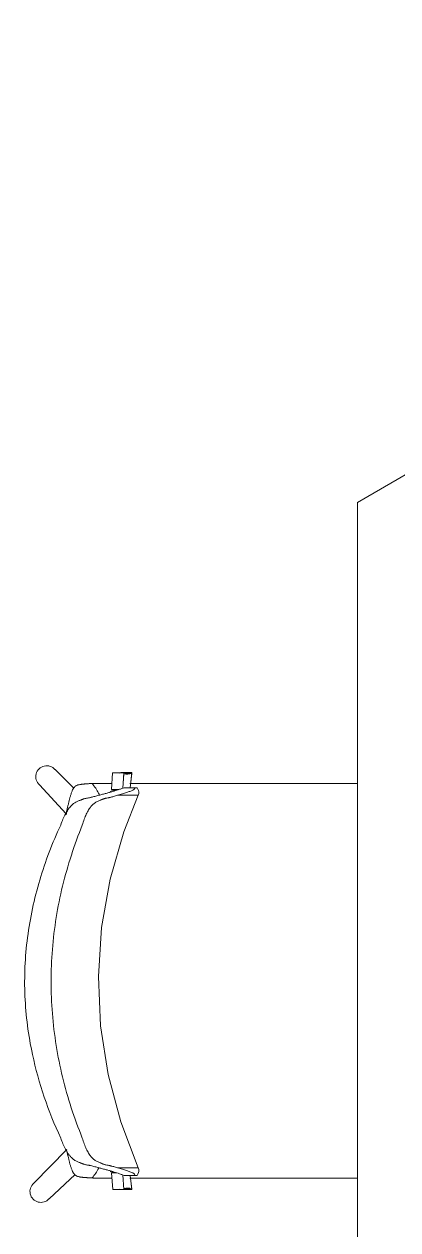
# Model space of a CAD drawing. Header units: millimetres. Extents: x 79795 to 317870, y -36033 to 97293.
# Drawn here: x 210144 to 210593, y 20794 to 22244 of the extents above; entities that cross this region are included whole.
import ezdxf

# ---------------------------------------------------------------- set-up
doc = ezdxf.new("R2010")
doc.units = ezdxf.units.MM
doc.header["$MEASUREMENT"] = 0
doc.layers.add('I-FURN', color=8, linetype='CONTINUOUS', lineweight=9)

msp = doc.modelspace()

# ---------------------------------------------------------------- linework, layer by layer
at = {"layer": 'I-FURN'}
for p, q in [((211540.4, 22243.6), (210544.5, 21668.6)), ((210544.5, 21668.6), (210544.6, 20518.6)), ((210203.9, 21325.2), (210181.1, 21347.3)), ((210249, 21323.4), (210250.3, 21343.3)), ((210250.3, 21343.3), (210263.7, 21343.3)), ((210273.4, 21343.7), (210260.1, 21343.7)), ((210263.7, 21343.3), (210262.4, 21325)), ((210263.7, 21342.4), (210262.5, 21325)), ((210271.2, 21325.5), (210273.4, 21343.7)), ((210271.4, 21325.5), (210273.4, 21342.7)), ((210162.4, 21329.1), (210194.6, 21294)), ((210277.6, 21325.5), (210264, 21325.5)), ((210279.7, 21325.5), (210280.7, 21324)), ((210280.7, 21324), (210281.5, 21322.2)), ((210257.8, 21323.4), (210249, 21323.4)), ((210254.9, 21322.5), (210249, 21322.5)), ((210263.7, 21272.5), (210281.2, 21316.4)), ((210281.8, 21318.5), (210281.2, 21316.4)), ((210281.5, 21322.2), (210281.8, 21320.8)), ((210281.8, 21320.8), (210281.8, 21318.5)), ((210247.3, 21215.7), (210263.7, 21272.5)), ((210237.1, 21157.4), (210247.3, 21215.7)), ((210233.3, 21098.4), (210237.1, 21157.4)), ((210235.8, 21039.4), (210233.3, 21098.4)), ((210244.8, 20980.9), (210235.8, 21039.4)), ((210260, 20923.8), (210244.8, 20980.9)), ((210281.2, 20868.6), (210260, 20923.8)), ((210195.1, 20890.8), (210155.7, 20850.1)), ((210173.9, 20831.4), (210205.4, 20860.4)), ((210249, 20863.5), (210252, 20863.5)), ((210250.4, 20842.7), (210249, 20862.6)), ((210249, 20862.6), (210254.9, 20862.6)), ((210262.5, 20860), (210263.7, 20842.7)), ((210279.7, 20859.5), (210280.7, 20861.1)), ((210280.7, 20861.1), (210281.5, 20862.8)), ((210281.8, 20866.6), (210281.2, 20868.6)), ((210281.5, 20862.8), (210281.8, 20864.3)), ((210281.8, 20864.3), (210281.8, 20866.6)), ((210277.6, 20859.5), (210264, 20859.5)), ((210273.4, 20842.4), (210271.4, 20859.5)), ((210273.4, 20843.3), (210271.4, 20859.5)), ((210263.7, 20842.7), (210250.4, 20842.7)), ((210260.1, 20842.4), (210273.4, 20842.4))]:
    msp.add_line(p, q, dxfattribs=at)
for centre, start, end in [((210171.1, 21338.8), 40.3941, 228.0104), ((210164.1, 20840.1), 130.4176, 318.0338)]:
    msp.add_arc(centre, 13.1, start, end, dxfattribs=at)
for centre, start_param, end_param in [((210254.7, 21360.1), 3.380441, 3.464082), ((210268, 21360.1), 2.884586, 3.464082), ((210268, 21359.2), 2.884586, 3.464082), ((210254.7, 20825.9), 5.960696, 6.044337), ((210268, 20826.8), 5.960696, 6.540192), ((210268, 20825.9), 5.960696, 6.540192)]:
    msp.add_ellipse(centre, major_axis=(0, 17.4), ratio=0.978487, start_param=start_param, end_param=end_param, dxfattribs=at)
for points, knots in [([(210195, 21296.6), (210195.5, 21298.9), (210196.4, 21302.7), (210197.4, 21307.1), (210198, 21309.6), (210198.4, 21311.4), (210198.9, 21313.1), (210199.3, 21314.6), (210199.8, 21316.2), (210200.3, 21317.9), (210200.9, 21319.7), (210201.5, 21321.4), (210202.1, 21322.7), (210202.6, 21323.7), (210203, 21324.4), (210203.4, 21325.1), (210204.1, 21326), (210205, 21326.9), (210206.2, 21327.8), (210207.4, 21328.4), (210208.6, 21328.9), (210210, 21329.2), (210211.2, 21329.4), (210212.1, 21329.6), (210212.6, 21329.6), (210213, 21329.7), (210213.4, 21329.7), (210213.9, 21329.8), (210214.8, 21329.9), (210216, 21330), (210217.2, 21330.1), (210218.2, 21330.2), (210219, 21330.2), (210219.8, 21330.3), (210220.9, 21330.3), (210222.9, 21330.5), (210224.5, 21330.5), (210225.6, 21330.6)], [0, 0, 0, 0, 0.125, 0.1875, 0.21875, 0.25, 0.28125, 0.3125, 0.34375, 0.375, 0.40625, 0.4375, 0.46875, 0.484375, 0.5, 0.515625, 0.53125, 0.5625, 0.59375, 0.625, 0.65625, 0.6875, 0.71875, 0.734375, 0.742188, 0.75, 0.757812, 0.765625, 0.78125, 0.8125, 0.84375, 0.859375, 0.875, 0.890625, 0.90625, 0.9375, 1, 1, 1, 1]), ([(210234.6, 21316.6), (210234.2, 21317.4), (210232.9, 21320.2), (210230.1, 21324.9), (210227.2, 21328.7), (210225.6, 21330.6)], [0.93303317, 0.93303317, 0.93303317, 0.93303317, 0.94444444, 0.97222222, 1, 1, 1, 1]), ([(210271.1, 21330.8), (210271.6, 21330.8), (210277.1, 21330.8), (210287.9, 21330.8), (210303.3, 21330.8), (210318.4, 21330.8), (210330.9, 21330.8), (210341, 21330.8), (210348.6, 21330.8), (210356.3, 21330.8), (210366.4, 21330.8), (210378.9, 21330.8), (210391.3, 21330.8), (210401.3, 21330.8), (210408.9, 21330.8), (210416.4, 21330.8), (210426.4, 21330.8), (210438.7, 21330.8), (210451.1, 21330.8), (210461.1, 21330.8), (210468.8, 21330.8), (210476.4, 21330.8), (210486.5, 21330.8), (210499.1, 21330.8), (210514.2, 21330.8), (210529.5, 21330.8), (210539.7, 21330.8), (210544.8, 21330.8), (210544.9, 21330.8)], [-0.896036, -0.896036, -0.896036, -0.896036, -0.8928571, -0.8571429, -0.8214286, -0.7857143, -0.75, -0.7321429, -0.7142857, -0.6964286, -0.6785714, -0.6428571, -0.6071429, -0.5892857, -0.5714286, -0.5535714, -0.5357143, -0.5, -0.4642857, -0.4464286, -0.4285714, -0.4107143, -0.3928571, -0.3571429, -0.3214286, -0.2857143, -0.25, -0.2496035, -0.2496035, -0.2496035, -0.2496035]), ([(210278, 21325.5), (210278.3, 21325.5), (210279.1, 21325.5), (210279.7, 21325.5), (210279.6, 21325.5), (210279, 21325.5), (210278.1, 21325.5), (210277.6, 21325.5)], [0.4162183, 0.4162183, 0.4162183, 0.4162183, 0.5, 0.625, 0.75, 0.875, 1, 1, 1, 1]), ([(210187.9, 21280.7), (210188.7, 21283.2), (210190.6, 21287.9), (210193.1, 21293), (210195.1, 21296.6), (210196.7, 21299.1), (210198, 21301), (210199, 21302.2), (210199.5, 21302.8), (210200, 21303.3), (210200.4, 21303.8), (210200.9, 21304.4), (210201.9, 21305.3), (210203.3, 21306.5), (210205.1, 21307.6), (210206.8, 21308.5), (210208.5, 21309.3), (210210.1, 21310), (210211.5, 21310.5), (210212.4, 21310.8), (210212.9, 21311.1), (210213.3, 21311.2), (210213.6, 21311.4), (210214.1, 21311.6), (210215, 21311.9), (210216.1, 21312.3), (210217.5, 21312.6), (210219.2, 21313), (210220.9, 21313.2), (210222.6, 21313.5), (210223.9, 21313.8), (210225.2, 21314.2), (210226.9, 21314.6), (210229.8, 21315.4), (210233.9, 21316.5), (210238.4, 21317.6), (210242.6, 21318.8), (210246.7, 21319.9), (210250.4, 21321), (210253.9, 21322.1), (210255.9, 21322.8), (210256.8, 21323.1)], [0, 0, 0, 0, 0.035714, 0.071429, 0.089286, 0.107143, 0.125, 0.133929, 0.138393, 0.142857, 0.147321, 0.151786, 0.160714, 0.178571, 0.196429, 0.214286, 0.232143, 0.25, 0.267857, 0.276786, 0.28125, 0.285714, 0.290179, 0.294643, 0.303571, 0.321429, 0.339286, 0.357143, 0.392857, 0.410714, 0.428571, 0.446429, 0.464286, 0.5, 0.571429, 0.642857, 0.714286, 0.785714, 0.857143, 0.928571, 1, 1, 1, 1]), ([(210256.3, 21316.4), (210254.7, 21316), (210252.4, 21315.3), (210249.6, 21314.5), (210248, 21314.1), (210246.8, 21313.8), (210245.6, 21313.5), (210244.1, 21313.2), (210242.7, 21313), (210241.2, 21312.7), (210240, 21312.4), (210239, 21312), (210238.2, 21311.7), (210237.8, 21311.5), (210237.4, 21311.4), (210237.1, 21311.2), (210236.6, 21311), (210235.7, 21310.6), (210234.4, 21310.1), (210232.8, 21309.3), (210231.1, 21308.5), (210229.4, 21307.5), (210227.7, 21306.4), (210226.3, 21305.2), (210225.4, 21304.2), (210224.8, 21303.6), (210224.4, 21303.1), (210224.1, 21302.7), (210223.6, 21302), (210222.7, 21300.8), (210221.5, 21298.9), (210220.1, 21296.4), (210218.2, 21292.9), (210216.1, 21287.8), (210214.6, 21283.2), (210213.9, 21280.7)], [0, 0, 0, 0, 0.125, 0.1875, 0.21875, 0.25, 0.28125, 0.3125, 0.375, 0.40625, 0.4375, 0.46875, 0.484375, 0.492188, 0.5, 0.507812, 0.515625, 0.53125, 0.5625, 0.59375, 0.625, 0.65625, 0.6875, 0.71875, 0.734375, 0.742188, 0.75, 0.757812, 0.765625, 0.78125, 0.8125, 0.84375, 0.875, 0.9375, 1, 1, 1, 1]), ([(210256.3, 21316.4), (210259.3, 21316.4), (210264.7, 21316.4), (210271, 21316.4), (210275.8, 21316.4), (210278.4, 21316.4), (210279.9, 21316.4), (210280.4, 21316.4), (210280.6, 21316.4)], [0, 0, 0, 0, 0.1111111, 0.2222222, 0.3333333, 0.4444444, 0.5, 0.5555556, 0.5555556, 0.5555556, 0.5555556]), ([(210187.9, 20904.4), (210180.4, 20920.5), (210167.2, 20953.3), (210151.4, 21010.2), (210142.9, 21074.8), (210146.1, 21145.7), (210158.6, 21203.5), (210173.7, 21248.2), (210182.9, 21270), (210187.9, 21280.7)], [-1, -1, -1, -1, -0.863636, -0.727273, -0.545455, -0.363636, -0.181818, -0.090909, 0, 0, 0, 0]), ([(210213.9, 21280.7), (210209.1, 21268.7), (210200.3, 21244.6), (210186.2, 21195), (210175.8, 21131.3), (210175.8, 21053.8), (210186.2, 20990.1), (210200.2, 20940.5), (210209.1, 20916.3), (210213.9, 20904.4)], [-1, -1, -1, -1, -0.9, -0.8, -0.6, -0.4, -0.2, -0.1, 0, 0, 0, 0]), ([(210256.8, 20862), (210254.9, 20862.6), (210251.7, 20863.7), (210246.7, 20865.2), (210242.6, 20866.3), (210238.4, 20867.4), (210233.9, 20868.6), (210229.8, 20869.7), (210226.5, 20870.6), (210224.3, 20871.1), (210222.6, 20871.5), (210220.9, 20871.8), (210219.2, 20872.1), (210217.5, 20872.5), (210216.1, 20872.8), (210215, 20873.2), (210214.1, 20873.5), (210213.6, 20873.7), (210213.3, 20873.8), (210212.9, 20874), (210212.4, 20874.2), (210211.5, 20874.6), (210210.1, 20875.1), (210208.5, 20875.8), (210206.8, 20876.5), (210205.1, 20877.4), (210203.3, 20878.6), (210201.9, 20879.7), (210200.9, 20880.7), (210200.4, 20881.3), (210200, 20881.7), (210199.5, 20882.2), (210199, 20882.9), (210198, 20884.1), (210196.7, 20885.9), (210195.1, 20888.4), (210193.1, 20892), (210190.6, 20897.1), (210188.7, 20901.9), (210187.9, 20904.4)], [0, 0, 0, 0, 0.142857, 0.214286, 0.285714, 0.357143, 0.428571, 0.5, 0.535714, 0.571429, 0.589286, 0.607143, 0.642857, 0.660714, 0.678571, 0.696429, 0.705357, 0.709821, 0.714286, 0.71875, 0.723214, 0.732143, 0.75, 0.767857, 0.785714, 0.803571, 0.821429, 0.839286, 0.848214, 0.852679, 0.857143, 0.861607, 0.866071, 0.875, 0.892857, 0.910714, 0.928571, 0.964286, 1, 1, 1, 1]), ([(210213.9, 20904.4), (210214.6, 20901.9), (210216.1, 20897.3), (210218.2, 20892.2), (210220.1, 20888.6), (210221.5, 20886.1), (210222.7, 20884.3), (210223.6, 20883.1), (210224.1, 20882.4), (210224.4, 20881.9), (210224.8, 20881.5), (210225.4, 20880.9), (210226.3, 20879.9), (210227.7, 20878.7), (210229.4, 20877.5), (210231.1, 20876.5), (210232.8, 20875.7), (210234.4, 20875), (210235.7, 20874.5), (210236.6, 20874.1), (210237.1, 20873.9), (210237.4, 20873.7), (210237.8, 20873.5), (210238.2, 20873.3), (210239, 20873), (210240, 20872.7), (210241.2, 20872.3), (210242.7, 20872), (210244.1, 20871.8), (210245.6, 20871.5), (210246.8, 20871.3), (210248, 20870.9), (210249.6, 20870.5), (210252.4, 20869.8), (210254.7, 20869.1), (210256.3, 20868.6)], [0, 0, 0, 0, 0.0625, 0.125, 0.15625, 0.1875, 0.21875, 0.234375, 0.242188, 0.25, 0.257812, 0.265625, 0.28125, 0.3125, 0.34375, 0.375, 0.40625, 0.4375, 0.46875, 0.484375, 0.492188, 0.5, 0.507812, 0.515625, 0.53125, 0.5625, 0.59375, 0.625, 0.6875, 0.71875, 0.75, 0.78125, 0.8125, 0.875, 1, 1, 1, 1]), ([(210225.6, 20856.4), (210224.5, 20856.4), (210222.9, 20856.5), (210220.9, 20856.6), (210219.8, 20856.7), (210219, 20856.8), (210218.2, 20856.8), (210217.2, 20856.9), (210216, 20857), (210214.8, 20857.1), (210213.9, 20857.2), (210213.4, 20857.2), (210213, 20857.3), (210212.6, 20857.3), (210212.1, 20857.4), (210211.2, 20857.5), (210210, 20857.8), (210208.6, 20858.1), (210207.4, 20858.5), (210206.2, 20859.1), (210205, 20860), (210204.1, 20861), (210203.4, 20861.9), (210203, 20862.6), (210202.6, 20863.3), (210202.1, 20864.2), (210201.5, 20865.6), (210200.9, 20867.2), (210200.3, 20869), (210199.8, 20870.8), (210199.3, 20872.3), (210198.9, 20873.9), (210198.4, 20875.6), (210198, 20877.4), (210197.4, 20879.9), (210196.4, 20884.3), (210195.5, 20888.1), (210195, 20890.4)], [0, 0, 0, 0, 0.0625, 0.09375, 0.109375, 0.125, 0.140625, 0.15625, 0.1875, 0.21875, 0.234375, 0.242188, 0.25, 0.257812, 0.265625, 0.28125, 0.3125, 0.34375, 0.375, 0.40625, 0.4375, 0.46875, 0.484375, 0.5, 0.515625, 0.53125, 0.5625, 0.59375, 0.625, 0.65625, 0.6875, 0.71875, 0.75, 0.78125, 0.8125, 0.875, 1, 1, 1, 1]), ([(210225.6, 20856.4), (210227.2, 20858.2), (210230.1, 20862), (210232.6, 20866.3), (210233.8, 20868.6), (210234, 20869)], [0, 0, 0, 0, 0.02777778, 0.05555556, 0.06066679, 0.06066679, 0.06066679, 0.06066679]), ([(210280.6, 20868.6), (210280.3, 20868.6), (210279.7, 20868.6), (210277.7, 20868.6), (210273.8, 20868.6), (210266.6, 20868.6), (210260, 20868.6), (210256.3, 20868.6)], [0.4444444, 0.4444444, 0.4444444, 0.4444444, 0.5138889, 0.5833333, 0.7222222, 0.8611111, 1, 1, 1, 1]), ([(210544.8, 20856.2), (210544.7, 20856.2), (210542.1, 20856.2), (210537, 20856.2), (210529.4, 20856.2), (210521.8, 20856.2), (210511.7, 20856.2), (210499.2, 20856.2), (210486.8, 20856.2), (210476.7, 20856.2), (210469.1, 20856.2), (210461.4, 20856.2), (210451.4, 20856.2), (210438.9, 20856.2), (210423.9, 20856.2), (210408.7, 20856.2), (210393.6, 20856.2), (210378.7, 20856.2), (210366.3, 20856.2), (210356.2, 20856.2), (210348.6, 20856.2), (210341, 20856.2), (210331.1, 20856.2), (210318.9, 20856.2), (210306.5, 20856.2), (210296.4, 20856.2), (210288.7, 20856.2), (210280.9, 20856.2), (210275, 20856.2), (210271.8, 20856.2), (210271.1, 20856.2)], [-0.7508218, -0.7508218, -0.7508218, -0.7508218, -0.75, -0.7321429, -0.7142857, -0.6964286, -0.6785714, -0.6428571, -0.6071429, -0.5892857, -0.5714286, -0.5535714, -0.5357143, -0.5, -0.4642857, -0.4285714, -0.3928571, -0.3571429, -0.3214286, -0.3035714, -0.2857143, -0.2678571, -0.25, -0.2142857, -0.1785714, -0.1607143, -0.1428571, -0.125, -0.1071429, -0.1022726, -0.1022726, -0.1022726, -0.1022726]), ([(210277.6, 20859.5), (210278.1, 20859.5), (210279, 20859.5), (210279.6, 20859.5), (210279.7, 20859.5), (210279.1, 20859.5), (210278.3, 20859.5), (210278, 20859.5)], [0, 0, 0, 0, 0.125, 0.25, 0.375, 0.5, 0.5828112, 0.5828112, 0.5828112, 0.5828112])]:
    msp.add_open_spline(points, degree=3, knots=knots, dxfattribs=at)
for points in [[(210225.6, 21330.6), (210226.3, 21330.6), (210227.5, 21330.7), (210228.8, 21330.8), (210229.5, 21330.8)], [(210229.5, 21330.8), (210235.6, 21330.8), (210241.9, 21330.8), (210248.4, 21330.8)], [(210277.6, 21325.5), (210277.4, 21325.1), (210276.7, 21324.2), (210274.6, 21322.7), (210271.3, 21321.2), (210267.1, 21319.7), (210262.1, 21318), (210258.3, 21317), (210256.3, 21316.4)], [(210256.8, 21323.1), (210258.1, 21323.5), (210260.6, 21324.3), (210262.9, 21325.1), (210264, 21325.5)], [(210248.2, 21321.3), (210247.9, 21321), (210247.7, 21320.6), (210247.4, 21320.2)], [(210195, 21296.6), (210194.8, 21295.4), (210194.6, 21294.1), (210194.3, 21292.9)], [(210194.4, 21293), (210194.6, 21294.2), (210194.8, 21295.4), (210195, 21296.6)], [(210247.4, 20864.9), (210247.7, 20864.5), (210247.9, 20864.1), (210248.2, 20863.7)], [(210256.3, 20868.6), (210258.3, 20868.1), (210262.1, 20867), (210267.1, 20865.4), (210271.3, 20863.8), (210274.6, 20862.4), (210276.7, 20860.9), (210277.4, 20860), (210277.6, 20859.5)], [(210264, 20859.5), (210262.9, 20859.9), (210260.6, 20860.7), (210258.1, 20861.6), (210256.8, 20862)], [(210229.5, 20856.2), (210228.8, 20856.2), (210227.5, 20856.3), (210226.3, 20856.3), (210225.6, 20856.4)], [(210248.4, 20856.2), (210241.9, 20856.2), (210235.6, 20856.2), (210229.5, 20856.2)]]:
    msp.add_open_spline(points, degree=3, dxfattribs=at)

doc.saveas('drawing.dxf')
